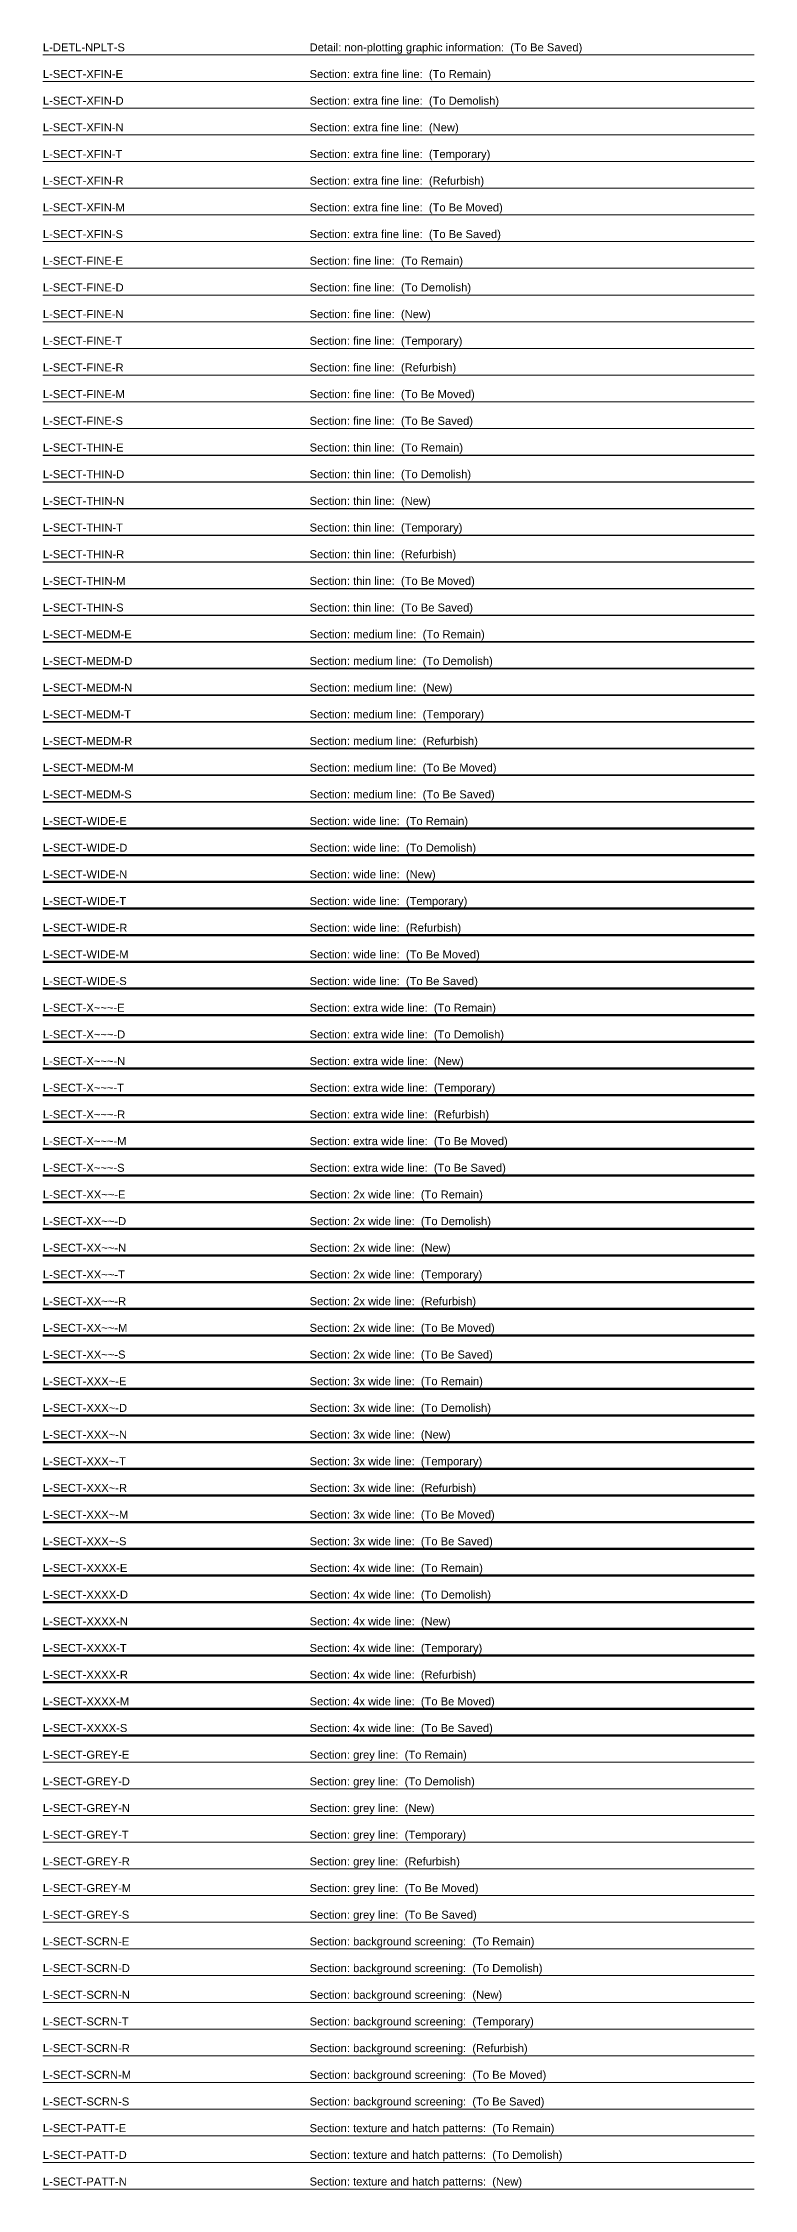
# Model space of a CAD drawing. Header units: millimetres. Extents: x 0 to 200, y -4838 to 3.
# Drawn here: x 0 to 200, y -3022 to -2419 of the extents above; entities that cross this region are included whole.
import ezdxf

# ---------------------------------------------------------------- set-up
doc = ezdxf.new("R2010")
doc.units = ezdxf.units.MM
doc.layers.add('L-DETL-NPLT-S', color=140, linetype='Continuous', lineweight=18, plot=False)
doc.layers.add('L-PLAN-NPLT-S', color=140, linetype='Continuous', lineweight=18, plot=False)
for name, color, linetype, lineweight in [('L-SECT-FINE-D', 11, 'Continuous', 18), ('L-SECT-FINE-E', 201, 'Continuous', 18), ('L-SECT-FINE-M', 51, 'Continuous', 18), ('L-SECT-FINE-N', 171, 'Continuous', 18), ('L-SECT-FINE-R', 131, 'Continuous', 18), ('L-SECT-FINE-S', 101, 'Continuous', 18), ('L-SECT-FINE-T', 31, 'Continuous', 18), ('L-SECT-GREY-D', 8, 'Continuous', 13), ('L-SECT-GREY-E', 8, 'Continuous', 13), ('L-SECT-GREY-M', 8, 'Continuous', 13), ('L-SECT-GREY-N', 8, 'Continuous', 13), ('L-SECT-GREY-R', 8, 'Continuous', 13), ('L-SECT-GREY-S', 8, 'Continuous', 13), ('L-SECT-GREY-T', 8, 'Continuous', 13), ('L-SECT-MEDM-D', 13, 'Continuous', 35), ('L-SECT-MEDM-E', 203, 'Continuous', 35), ('L-SECT-MEDM-M', 53, 'Continuous', 35), ('L-SECT-MEDM-N', 173, 'Continuous', 35), ('L-SECT-MEDM-R', 133, 'Continuous', 35), ('L-SECT-MEDM-S', 103, 'Continuous', 35), ('L-SECT-MEDM-T', 33, 'Continuous', 35), ('L-SECT-PATT-D', 19, 'Continuous', 13), ('L-SECT-PATT-E', 209, 'Continuous', 13), ('L-SECT-PATT-N', 179, 'Continuous', 13), ('L-SECT-SCRN-D', 9, 'Continuous', 13), ('L-SECT-SCRN-E', 9, 'Continuous', 13), ('L-SECT-SCRN-M', 9, 'Continuous', 13), ('L-SECT-SCRN-N', 9, 'Continuous', 13), ('L-SECT-SCRN-R', 9, 'Continuous', 13), ('L-SECT-SCRN-S', 9, 'Continuous', 13), ('L-SECT-SCRN-T', 9, 'Continuous', 13), ('L-SECT-THIN-D', 12, 'Continuous', 25), ('L-SECT-THIN-E', 202, 'Continuous', 25), ('L-SECT-THIN-M', 52, 'Continuous', 25), ('L-SECT-THIN-N', 172, 'Continuous', 25), ('L-SECT-THIN-R', 132, 'Continuous', 25), ('L-SECT-THIN-S', 102, 'Continuous', 25), ('L-SECT-THIN-T', 32, 'Continuous', 25), ('L-SECT-WIDE-D', 14, 'Continuous', 50), ('L-SECT-WIDE-E', 204, 'Continuous', 50), ('L-SECT-WIDE-M', 54, 'Continuous', 50), ('L-SECT-WIDE-N', 174, 'Continuous', 50), ('L-SECT-WIDE-R', 134, 'Continuous', 50), ('L-SECT-WIDE-S', 104, 'Continuous', 50), ('L-SECT-WIDE-T', 34, 'Continuous', 50), ('L-SECT-XFIN-D', 10, 'Continuous', 13), ('L-SECT-XFIN-E', 200, 'Continuous', 13), ('L-SECT-XFIN-M', 50, 'Continuous', 13), ('L-SECT-XFIN-N', 170, 'Continuous', 13), ('L-SECT-XFIN-R', 130, 'Continuous', 13), ('L-SECT-XFIN-S', 100, 'Continuous', 13), ('L-SECT-XFIN-T', 30, 'Continuous', 13), ('L-SECT-XXXX-D', 18, 'Continuous', 200), ('L-SECT-XXXX-E', 208, 'Continuous', 200), ('L-SECT-XXXX-M', 58, 'Continuous', 200), ('L-SECT-XXXX-N', 178, 'Continuous', 200), ('L-SECT-XXXX-R', 138, 'Continuous', 200), ('L-SECT-XXXX-S', 108, 'Continuous', 200), ('L-SECT-XXXX-T', 38, 'Continuous', 200), ('L-SECT-XXX~-D', 17, 'Continuous', 140), ('L-SECT-XXX~-E', 207, 'Continuous', 140), ('L-SECT-XXX~-M', 57, 'Continuous', 140), ('L-SECT-XXX~-N', 177, 'Continuous', 140), ('L-SECT-XXX~-R', 137, 'Continuous', 140), ('L-SECT-XXX~-S', 107, 'Continuous', 140), ('L-SECT-XXX~-T', 37, 'Continuous', 140), ('L-SECT-XX~~-D', 16, 'Continuous', 100), ('L-SECT-XX~~-E', 206, 'Continuous', 100), ('L-SECT-XX~~-M', 56, 'Continuous', 100), ('L-SECT-XX~~-N', 176, 'Continuous', 100), ('L-SECT-XX~~-R', 136, 'Continuous', 100), ('L-SECT-XX~~-S', 106, 'Continuous', 100), ('L-SECT-XX~~-T', 36, 'Continuous', 100), ('L-SECT-X~~~-D', 15, 'Continuous', 70), ('L-SECT-X~~~-E', 205, 'Continuous', 70), ('L-SECT-X~~~-M', 55, 'Continuous', 70), ('L-SECT-X~~~-N', 175, 'Continuous', 70), ('L-SECT-X~~~-R', 135, 'Continuous', 70), ('L-SECT-X~~~-S', 105, 'Continuous', 70), ('L-SECT-X~~~-T', 35, 'Continuous', 70)]:
    doc.layers.add(name, color=color, linetype=linetype, lineweight=lineweight)
doc.styles.get("Standard").update_dxf_attribs({"font": 'arial.ttf'})

# ---------------------------------------------------------------- blocks, each defined once
blk = doc.blocks.new('AecLayers_SingleLetter_Augmented_UpperPhasing_L_2D')
at = {"layer": 'L-DETL-NPLT-S'}
blk.add_line((0, -2422.5), (200, -2422.5), dxfattribs=at)
at = {"layer": 'L-SECT-FINE-D'}
blk.add_line((0, -2490), (200, -2490), dxfattribs=at)
at = {"layer": 'L-SECT-FINE-E'}
blk.add_line((0, -2482.5), (200, -2482.5), dxfattribs=at)
at = {"layer": 'L-SECT-FINE-M'}
blk.add_line((0, -2520), (200, -2520), dxfattribs=at)
at = {"layer": 'L-SECT-FINE-N'}
blk.add_line((0, -2497.5), (200, -2497.5), dxfattribs=at)
at = {"layer": 'L-SECT-FINE-R'}
blk.add_line((0, -2512.5), (200, -2512.5), dxfattribs=at)
at = {"layer": 'L-SECT-FINE-S'}
blk.add_line((0, -2527.5), (200, -2527.5), dxfattribs=at)
at = {"layer": 'L-SECT-FINE-T'}
blk.add_line((0, -2505), (200, -2505), dxfattribs=at)
at = {"layer": 'L-SECT-GREY-D'}
blk.add_line((0, -2910), (200, -2910), dxfattribs=at)
at = {"layer": 'L-SECT-GREY-E'}
blk.add_line((0, -2902.5), (200, -2902.5), dxfattribs=at)
at = {"layer": 'L-SECT-GREY-M'}
blk.add_line((0, -2940), (200, -2940), dxfattribs=at)
at = {"layer": 'L-SECT-GREY-N'}
blk.add_line((0, -2917.5), (200, -2917.5), dxfattribs=at)
at = {"layer": 'L-SECT-GREY-R'}
blk.add_line((0, -2932.5), (200, -2932.5), dxfattribs=at)
at = {"layer": 'L-SECT-GREY-S'}
blk.add_line((0, -2947.5), (200, -2947.5), dxfattribs=at)
at = {"layer": 'L-SECT-GREY-T'}
blk.add_line((0, -2925), (200, -2925), dxfattribs=at)
at = {"layer": 'L-SECT-MEDM-D'}
blk.add_line((0, -2595), (200, -2595), dxfattribs=at)
at = {"layer": 'L-SECT-MEDM-E'}
blk.add_line((0, -2587.5), (200, -2587.5), dxfattribs=at)
at = {"layer": 'L-SECT-MEDM-M'}
blk.add_line((0, -2625), (200, -2625), dxfattribs=at)
at = {"layer": 'L-SECT-MEDM-N'}
blk.add_line((0, -2602.5), (200, -2602.5), dxfattribs=at)
at = {"layer": 'L-SECT-MEDM-R'}
blk.add_line((0, -2617.5), (200, -2617.5), dxfattribs=at)
at = {"layer": 'L-SECT-MEDM-S'}
blk.add_line((0, -2632.5), (200, -2632.5), dxfattribs=at)
at = {"layer": 'L-SECT-MEDM-T'}
blk.add_line((0, -2610), (200, -2610), dxfattribs=at)
at = {"layer": 'L-SECT-PATT-D'}
blk.add_line((0, -3015), (200, -3015), dxfattribs=at)
at = {"layer": 'L-SECT-PATT-E'}
blk.add_line((0, -3007.5), (200, -3007.5), dxfattribs=at)
at = {"layer": 'L-SECT-PATT-N'}
blk.add_line((0, -3022.5), (200, -3022.5), dxfattribs=at)
at = {"layer": 'L-SECT-SCRN-D'}
blk.add_line((0, -2962.5), (200, -2962.5), dxfattribs=at)
at = {"layer": 'L-SECT-SCRN-E'}
blk.add_line((0, -2955), (200, -2955), dxfattribs=at)
at = {"layer": 'L-SECT-SCRN-M'}
blk.add_line((0, -2992.5), (200, -2992.5), dxfattribs=at)
at = {"layer": 'L-SECT-SCRN-N'}
blk.add_line((0, -2970), (200, -2970), dxfattribs=at)
at = {"layer": 'L-SECT-SCRN-R'}
blk.add_line((0, -2985), (200, -2985), dxfattribs=at)
at = {"layer": 'L-SECT-SCRN-S'}
blk.add_line((0, -3000), (200, -3000), dxfattribs=at)
at = {"layer": 'L-SECT-SCRN-T'}
blk.add_line((0, -2977.5), (200, -2977.5), dxfattribs=at)
at = {"layer": 'L-SECT-THIN-D'}
blk.add_line((0, -2542.5), (200, -2542.5), dxfattribs=at)
at = {"layer": 'L-SECT-THIN-E'}
blk.add_line((0, -2535), (200, -2535), dxfattribs=at)
at = {"layer": 'L-SECT-THIN-M'}
blk.add_line((0, -2572.5), (200, -2572.5), dxfattribs=at)
at = {"layer": 'L-SECT-THIN-N'}
blk.add_line((0, -2550), (200, -2550), dxfattribs=at)
at = {"layer": 'L-SECT-THIN-R'}
blk.add_line((0, -2565), (200, -2565), dxfattribs=at)
at = {"layer": 'L-SECT-THIN-S'}
blk.add_line((0, -2580), (200, -2580), dxfattribs=at)
at = {"layer": 'L-SECT-THIN-T'}
blk.add_line((0, -2557.5), (200, -2557.5), dxfattribs=at)
at = {"layer": 'L-SECT-WIDE-D'}
blk.add_line((0, -2647.5), (200, -2647.5), dxfattribs=at)
at = {"layer": 'L-SECT-WIDE-E'}
blk.add_line((0, -2640), (200, -2640), dxfattribs=at)
at = {"layer": 'L-SECT-WIDE-M'}
blk.add_line((0, -2677.5), (200, -2677.5), dxfattribs=at)
at = {"layer": 'L-SECT-WIDE-N'}
blk.add_line((0, -2655), (200, -2655), dxfattribs=at)
at = {"layer": 'L-SECT-WIDE-R'}
blk.add_line((0, -2670), (200, -2670), dxfattribs=at)
at = {"layer": 'L-SECT-WIDE-S'}
blk.add_line((0, -2685), (200, -2685), dxfattribs=at)
at = {"layer": 'L-SECT-WIDE-T'}
blk.add_line((0, -2662.5), (200, -2662.5), dxfattribs=at)
at = {"layer": 'L-SECT-XFIN-D'}
blk.add_line((0, -2437.5), (200, -2437.5), dxfattribs=at)
at = {"layer": 'L-SECT-XFIN-E'}
blk.add_line((0, -2430), (200, -2430), dxfattribs=at)
at = {"layer": 'L-SECT-XFIN-M'}
blk.add_line((0, -2467.5), (200, -2467.5), dxfattribs=at)
at = {"layer": 'L-SECT-XFIN-N'}
blk.add_line((0, -2445), (200, -2445), dxfattribs=at)
at = {"layer": 'L-SECT-XFIN-R'}
blk.add_line((0, -2460), (200, -2460), dxfattribs=at)
at = {"layer": 'L-SECT-XFIN-S'}
blk.add_line((0, -2475), (200, -2475), dxfattribs=at)
at = {"layer": 'L-SECT-XFIN-T'}
blk.add_line((0, -2452.5), (200, -2452.5), dxfattribs=at)
at = {"layer": 'L-SECT-XXXX-D'}
blk.add_line((0, -2857.5), (200, -2857.5), dxfattribs=at)
at = {"layer": 'L-SECT-XXXX-E'}
blk.add_line((0, -2850), (200, -2850), dxfattribs=at)
at = {"layer": 'L-SECT-XXXX-M'}
blk.add_line((0, -2887.5), (200, -2887.5), dxfattribs=at)
at = {"layer": 'L-SECT-XXXX-N'}
blk.add_line((0, -2865), (200, -2865), dxfattribs=at)
at = {"layer": 'L-SECT-XXXX-R'}
blk.add_line((0, -2880), (200, -2880), dxfattribs=at)
at = {"layer": 'L-SECT-XXXX-S'}
blk.add_line((0, -2895), (200, -2895), dxfattribs=at)
at = {"layer": 'L-SECT-XXXX-T'}
blk.add_line((0, -2872.5), (200, -2872.5), dxfattribs=at)
at = {"layer": 'L-SECT-XXX~-D'}
blk.add_line((0, -2805), (200, -2805), dxfattribs=at)
at = {"layer": 'L-SECT-XXX~-E'}
blk.add_line((0, -2797.5), (200, -2797.5), dxfattribs=at)
at = {"layer": 'L-SECT-XXX~-M'}
blk.add_line((0, -2835), (200, -2835), dxfattribs=at)
at = {"layer": 'L-SECT-XXX~-N'}
blk.add_line((0, -2812.5), (200, -2812.5), dxfattribs=at)
at = {"layer": 'L-SECT-XXX~-R'}
blk.add_line((0, -2827.5), (200, -2827.5), dxfattribs=at)
at = {"layer": 'L-SECT-XXX~-S'}
blk.add_line((0, -2842.5), (200, -2842.5), dxfattribs=at)
at = {"layer": 'L-SECT-XXX~-T'}
blk.add_line((0, -2820), (200, -2820), dxfattribs=at)
at = {"layer": 'L-SECT-XX~~-D'}
blk.add_line((0, -2752.5), (200, -2752.5), dxfattribs=at)
at = {"layer": 'L-SECT-XX~~-E'}
blk.add_line((0, -2745), (200, -2745), dxfattribs=at)
at = {"layer": 'L-SECT-XX~~-M'}
blk.add_line((0, -2782.5), (200, -2782.5), dxfattribs=at)
at = {"layer": 'L-SECT-XX~~-N'}
blk.add_line((0, -2760), (200, -2760), dxfattribs=at)
at = {"layer": 'L-SECT-XX~~-R'}
blk.add_line((0, -2775), (200, -2775), dxfattribs=at)
at = {"layer": 'L-SECT-XX~~-S'}
blk.add_line((0, -2790), (200, -2790), dxfattribs=at)
at = {"layer": 'L-SECT-XX~~-T'}
blk.add_line((0, -2767.5), (200, -2767.5), dxfattribs=at)
at = {"layer": 'L-SECT-X~~~-D'}
blk.add_line((0, -2700), (200, -2700), dxfattribs=at)
at = {"layer": 'L-SECT-X~~~-E'}
blk.add_line((0, -2692.5), (200, -2692.5), dxfattribs=at)
at = {"layer": 'L-SECT-X~~~-M'}
blk.add_line((0, -2730), (200, -2730), dxfattribs=at)
at = {"layer": 'L-SECT-X~~~-N'}
blk.add_line((0, -2707.5), (200, -2707.5), dxfattribs=at)
at = {"layer": 'L-SECT-X~~~-R'}
blk.add_line((0, -2722.5), (200, -2722.5), dxfattribs=at)
at = {"layer": 'L-SECT-X~~~-S'}
blk.add_line((0, -2737.5), (200, -2737.5), dxfattribs=at)
at = {"layer": 'L-SECT-X~~~-T'}
blk.add_line((0, -2715), (200, -2715), dxfattribs=at)
at = {"layer": 'L-DETL-NPLT-S'}
for s, p in [('L-DETL-NPLT-S', (0, -2421.5)), ('Detail: non-plotting graphic information:  (To Be Saved)', (75, -2421.5))]:
    blk.add_text(s, height=2.25, dxfattribs=at).set_placement(p)
at = {"layer": 'L-SECT-FINE-D'}
for s, p in [('L-SECT-FINE-D', (0, -2489)), ('Section: fine line:  (To Demolish)', (75, -2489))]:
    blk.add_text(s, height=2.25, dxfattribs=at).set_placement(p)
at = {"layer": 'L-SECT-FINE-E'}
for s, p in [('L-SECT-FINE-E', (0, -2481.5)), ('Section: fine line:  (To Remain)', (75, -2481.5))]:
    blk.add_text(s, height=2.25, dxfattribs=at).set_placement(p)
at = {"layer": 'L-SECT-FINE-M'}
for s, p in [('L-SECT-FINE-M', (0, -2519)), ('Section: fine line:  (To Be Moved)', (75, -2519))]:
    blk.add_text(s, height=2.25, dxfattribs=at).set_placement(p)
at = {"layer": 'L-SECT-FINE-N'}
for s, p in [('L-SECT-FINE-N', (0, -2496.5)), ('Section: fine line:  (New)', (75, -2496.5))]:
    blk.add_text(s, height=2.25, dxfattribs=at).set_placement(p)
at = {"layer": 'L-SECT-FINE-R'}
for s, p in [('L-SECT-FINE-R', (0, -2511.5)), ('Section: fine line:  (Refurbish)', (75, -2511.5))]:
    blk.add_text(s, height=2.25, dxfattribs=at).set_placement(p)
at = {"layer": 'L-SECT-FINE-S'}
for s, p in [('L-SECT-FINE-S', (0, -2526.5)), ('Section: fine line:  (To Be Saved)', (75, -2526.5))]:
    blk.add_text(s, height=2.25, dxfattribs=at).set_placement(p)
at = {"layer": 'L-SECT-FINE-T'}
for s, p in [('L-SECT-FINE-T', (0, -2504)), ('Section: fine line:  (Temporary)', (75, -2504))]:
    blk.add_text(s, height=2.25, dxfattribs=at).set_placement(p)
at = {"layer": 'L-SECT-GREY-D'}
for s, p in [('L-SECT-GREY-D', (0, -2909)), ('Section: grey line:  (To Demolish)', (75, -2909))]:
    blk.add_text(s, height=2.25, dxfattribs=at).set_placement(p)
at = {"layer": 'L-SECT-GREY-E'}
for s, p in [('L-SECT-GREY-E', (0, -2901.5)), ('Section: grey line:  (To Remain)', (75, -2901.5))]:
    blk.add_text(s, height=2.25, dxfattribs=at).set_placement(p)
at = {"layer": 'L-SECT-GREY-M'}
for s, p in [('L-SECT-GREY-M', (0, -2939)), ('Section: grey line:  (To Be Moved)', (75, -2939))]:
    blk.add_text(s, height=2.25, dxfattribs=at).set_placement(p)
at = {"layer": 'L-SECT-GREY-N'}
for s, p in [('L-SECT-GREY-N', (0, -2916.5)), ('Section: grey line:  (New)', (75, -2916.5))]:
    blk.add_text(s, height=2.25, dxfattribs=at).set_placement(p)
at = {"layer": 'L-SECT-GREY-R'}
for s, p in [('L-SECT-GREY-R', (0, -2931.5)), ('Section: grey line:  (Refurbish)', (75, -2931.5))]:
    blk.add_text(s, height=2.25, dxfattribs=at).set_placement(p)
at = {"layer": 'L-SECT-GREY-S'}
for s, p in [('L-SECT-GREY-S', (0, -2946.5)), ('Section: grey line:  (To Be Saved)', (75, -2946.5))]:
    blk.add_text(s, height=2.25, dxfattribs=at).set_placement(p)
at = {"layer": 'L-SECT-GREY-T'}
for s, p in [('L-SECT-GREY-T', (0, -2924)), ('Section: grey line:  (Temporary)', (75, -2924))]:
    blk.add_text(s, height=2.25, dxfattribs=at).set_placement(p)
at = {"layer": 'L-SECT-MEDM-D'}
for s, p in [('L-SECT-MEDM-D', (0, -2594)), ('Section: medium line:  (To Demolish)', (75, -2594))]:
    blk.add_text(s, height=2.25, dxfattribs=at).set_placement(p)
at = {"layer": 'L-SECT-MEDM-E'}
for s, p in [('L-SECT-MEDM-E', (0, -2586.5)), ('Section: medium line:  (To Remain)', (75, -2586.5))]:
    blk.add_text(s, height=2.25, dxfattribs=at).set_placement(p)
at = {"layer": 'L-SECT-MEDM-M'}
for s, p in [('L-SECT-MEDM-M', (0, -2624)), ('Section: medium line:  (To Be Moved)', (75, -2624))]:
    blk.add_text(s, height=2.25, dxfattribs=at).set_placement(p)
at = {"layer": 'L-SECT-MEDM-N'}
for s, p in [('L-SECT-MEDM-N', (0, -2601.5)), ('Section: medium line:  (New)', (75, -2601.5))]:
    blk.add_text(s, height=2.25, dxfattribs=at).set_placement(p)
at = {"layer": 'L-SECT-MEDM-R'}
for s, p in [('L-SECT-MEDM-R', (0, -2616.5)), ('Section: medium line:  (Refurbish)', (75, -2616.5))]:
    blk.add_text(s, height=2.25, dxfattribs=at).set_placement(p)
at = {"layer": 'L-SECT-MEDM-S'}
for s, p in [('L-SECT-MEDM-S', (0, -2631.5)), ('Section: medium line:  (To Be Saved)', (75, -2631.5))]:
    blk.add_text(s, height=2.25, dxfattribs=at).set_placement(p)
at = {"layer": 'L-SECT-MEDM-T'}
for s, p in [('L-SECT-MEDM-T', (0, -2609)), ('Section: medium line:  (Temporary)', (75, -2609))]:
    blk.add_text(s, height=2.25, dxfattribs=at).set_placement(p)
at = {"layer": 'L-SECT-PATT-D'}
for s, p in [('L-SECT-PATT-D', (0, -3014)), ('Section: texture and hatch patterns:  (To Demolish)', (75, -3014))]:
    blk.add_text(s, height=2.25, dxfattribs=at).set_placement(p)
at = {"layer": 'L-SECT-PATT-E'}
for s, p in [('L-SECT-PATT-E', (0, -3006.5)), ('Section: texture and hatch patterns:  (To Remain)', (75, -3006.5))]:
    blk.add_text(s, height=2.25, dxfattribs=at).set_placement(p)
at = {"layer": 'L-SECT-PATT-N'}
for s, p in [('L-SECT-PATT-N', (0, -3021.5)), ('Section: texture and hatch patterns:  (New)', (75, -3021.5))]:
    blk.add_text(s, height=2.25, dxfattribs=at).set_placement(p)
at = {"layer": 'L-SECT-SCRN-D'}
for s, p in [('L-SECT-SCRN-D', (0, -2961.5)), ('Section: background screening:  (To Demolish)', (75, -2961.5))]:
    blk.add_text(s, height=2.25, dxfattribs=at).set_placement(p)
at = {"layer": 'L-SECT-SCRN-E'}
for s, p in [('L-SECT-SCRN-E', (0, -2954)), ('Section: background screening:  (To Remain)', (75, -2954))]:
    blk.add_text(s, height=2.25, dxfattribs=at).set_placement(p)
at = {"layer": 'L-SECT-SCRN-M'}
for s, p in [('L-SECT-SCRN-M', (0, -2991.5)), ('Section: background screening:  (To Be Moved)', (75, -2991.5))]:
    blk.add_text(s, height=2.25, dxfattribs=at).set_placement(p)
at = {"layer": 'L-SECT-SCRN-N'}
for s, p in [('L-SECT-SCRN-N', (0, -2969)), ('Section: background screening:  (New)', (75, -2969))]:
    blk.add_text(s, height=2.25, dxfattribs=at).set_placement(p)
at = {"layer": 'L-SECT-SCRN-R'}
for s, p in [('L-SECT-SCRN-R', (0, -2984)), ('Section: background screening:  (Refurbish)', (75, -2984))]:
    blk.add_text(s, height=2.25, dxfattribs=at).set_placement(p)
at = {"layer": 'L-SECT-SCRN-S'}
for s, p in [('L-SECT-SCRN-S', (0, -2999)), ('Section: background screening:  (To Be Saved)', (75, -2999))]:
    blk.add_text(s, height=2.25, dxfattribs=at).set_placement(p)
at = {"layer": 'L-SECT-SCRN-T'}
for s, p in [('L-SECT-SCRN-T', (0, -2976.5)), ('Section: background screening:  (Temporary)', (75, -2976.5))]:
    blk.add_text(s, height=2.25, dxfattribs=at).set_placement(p)
at = {"layer": 'L-SECT-THIN-D'}
for s, p in [('L-SECT-THIN-D', (0, -2541.5)), ('Section: thin line:  (To Demolish)', (75, -2541.5))]:
    blk.add_text(s, height=2.25, dxfattribs=at).set_placement(p)
at = {"layer": 'L-SECT-THIN-E'}
for s, p in [('L-SECT-THIN-E', (0, -2534)), ('Section: thin line:  (To Remain)', (75, -2534))]:
    blk.add_text(s, height=2.25, dxfattribs=at).set_placement(p)
at = {"layer": 'L-SECT-THIN-M'}
for s, p in [('L-SECT-THIN-M', (0, -2571.5)), ('Section: thin line:  (To Be Moved)', (75, -2571.5))]:
    blk.add_text(s, height=2.25, dxfattribs=at).set_placement(p)
at = {"layer": 'L-SECT-THIN-N'}
for s, p in [('L-SECT-THIN-N', (0, -2549)), ('Section: thin line:  (New)', (75, -2549))]:
    blk.add_text(s, height=2.25, dxfattribs=at).set_placement(p)
at = {"layer": 'L-SECT-THIN-R'}
for s, p in [('L-SECT-THIN-R', (0, -2564)), ('Section: thin line:  (Refurbish)', (75, -2564))]:
    blk.add_text(s, height=2.25, dxfattribs=at).set_placement(p)
at = {"layer": 'L-SECT-THIN-S'}
for s, p in [('L-SECT-THIN-S', (0, -2579)), ('Section: thin line:  (To Be Saved)', (75, -2579))]:
    blk.add_text(s, height=2.25, dxfattribs=at).set_placement(p)
at = {"layer": 'L-SECT-THIN-T'}
for s, p in [('L-SECT-THIN-T', (0, -2556.5)), ('Section: thin line:  (Temporary)', (75, -2556.5))]:
    blk.add_text(s, height=2.25, dxfattribs=at).set_placement(p)
at = {"layer": 'L-SECT-WIDE-D'}
for s, p in [('L-SECT-WIDE-D', (0, -2646.5)), ('Section: wide line:  (To Demolish)', (75, -2646.5))]:
    blk.add_text(s, height=2.25, dxfattribs=at).set_placement(p)
at = {"layer": 'L-SECT-WIDE-E'}
for s, p in [('L-SECT-WIDE-E', (0, -2639)), ('Section: wide line:  (To Remain)', (75, -2639))]:
    blk.add_text(s, height=2.25, dxfattribs=at).set_placement(p)
at = {"layer": 'L-SECT-WIDE-M'}
for s, p in [('L-SECT-WIDE-M', (0, -2676.5)), ('Section: wide line:  (To Be Moved)', (75, -2676.5))]:
    blk.add_text(s, height=2.25, dxfattribs=at).set_placement(p)
at = {"layer": 'L-SECT-WIDE-N'}
for s, p in [('L-SECT-WIDE-N', (0, -2654)), ('Section: wide line:  (New)', (75, -2654))]:
    blk.add_text(s, height=2.25, dxfattribs=at).set_placement(p)
at = {"layer": 'L-SECT-WIDE-R'}
for s, p in [('L-SECT-WIDE-R', (0, -2669)), ('Section: wide line:  (Refurbish)', (75, -2669))]:
    blk.add_text(s, height=2.25, dxfattribs=at).set_placement(p)
at = {"layer": 'L-SECT-WIDE-S'}
for s, p in [('L-SECT-WIDE-S', (0, -2684)), ('Section: wide line:  (To Be Saved)', (75, -2684))]:
    blk.add_text(s, height=2.25, dxfattribs=at).set_placement(p)
at = {"layer": 'L-SECT-WIDE-T'}
for s, p in [('L-SECT-WIDE-T', (0, -2661.5)), ('Section: wide line:  (Temporary)', (75, -2661.5))]:
    blk.add_text(s, height=2.25, dxfattribs=at).set_placement(p)
at = {"layer": 'L-SECT-XFIN-D'}
for s, p in [('L-SECT-XFIN-D', (0, -2436.5)), ('Section: extra fine line:  (To Demolish)', (75, -2436.5))]:
    blk.add_text(s, height=2.25, dxfattribs=at).set_placement(p)
at = {"layer": 'L-SECT-XFIN-E'}
for s, p in [('L-SECT-XFIN-E', (0, -2429)), ('Section: extra fine line:  (To Remain)', (75, -2429))]:
    blk.add_text(s, height=2.25, dxfattribs=at).set_placement(p)
at = {"layer": 'L-SECT-XFIN-M'}
for s, p in [('L-SECT-XFIN-M', (0, -2466.5)), ('Section: extra fine line:  (To Be Moved)', (75, -2466.5))]:
    blk.add_text(s, height=2.25, dxfattribs=at).set_placement(p)
at = {"layer": 'L-SECT-XFIN-N'}
for s, p in [('L-SECT-XFIN-N', (0, -2444)), ('Section: extra fine line:  (New)', (75, -2444))]:
    blk.add_text(s, height=2.25, dxfattribs=at).set_placement(p)
at = {"layer": 'L-SECT-XFIN-R'}
for s, p in [('L-SECT-XFIN-R', (0, -2459)), ('Section: extra fine line:  (Refurbish)', (75, -2459))]:
    blk.add_text(s, height=2.25, dxfattribs=at).set_placement(p)
at = {"layer": 'L-SECT-XFIN-S'}
for s, p in [('L-SECT-XFIN-S', (0, -2474)), ('Section: extra fine line:  (To Be Saved)', (75, -2474))]:
    blk.add_text(s, height=2.25, dxfattribs=at).set_placement(p)
at = {"layer": 'L-SECT-XFIN-T'}
for s, p in [('L-SECT-XFIN-T', (0, -2451.5)), ('Section: extra fine line:  (Temporary)', (75, -2451.5))]:
    blk.add_text(s, height=2.25, dxfattribs=at).set_placement(p)
at = {"layer": 'L-SECT-XXXX-D'}
for s, p in [('L-SECT-XXXX-D', (0, -2856.5)), ('Section: 4x wide line:  (To Demolish)', (75, -2856.5))]:
    blk.add_text(s, height=2.25, dxfattribs=at).set_placement(p)
at = {"layer": 'L-SECT-XXXX-E'}
for s, p in [('L-SECT-XXXX-E', (0, -2849)), ('Section: 4x wide line:  (To Remain)', (75, -2849))]:
    blk.add_text(s, height=2.25, dxfattribs=at).set_placement(p)
at = {"layer": 'L-SECT-XXXX-M'}
for s, p in [('L-SECT-XXXX-M', (0, -2886.5)), ('Section: 4x wide line:  (To Be Moved)', (75, -2886.5))]:
    blk.add_text(s, height=2.25, dxfattribs=at).set_placement(p)
at = {"layer": 'L-SECT-XXXX-N'}
for s, p in [('L-SECT-XXXX-N', (0, -2864)), ('Section: 4x wide line:  (New)', (75, -2864))]:
    blk.add_text(s, height=2.25, dxfattribs=at).set_placement(p)
at = {"layer": 'L-SECT-XXXX-R'}
for s, p in [('L-SECT-XXXX-R', (0, -2879)), ('Section: 4x wide line:  (Refurbish)', (75, -2879))]:
    blk.add_text(s, height=2.25, dxfattribs=at).set_placement(p)
at = {"layer": 'L-SECT-XXXX-S'}
for s, p in [('L-SECT-XXXX-S', (0, -2894)), ('Section: 4x wide line:  (To Be Saved)', (75, -2894))]:
    blk.add_text(s, height=2.25, dxfattribs=at).set_placement(p)
at = {"layer": 'L-SECT-XXXX-T'}
for s, p in [('L-SECT-XXXX-T', (0, -2871.5)), ('Section: 4x wide line:  (Temporary)', (75, -2871.5))]:
    blk.add_text(s, height=2.25, dxfattribs=at).set_placement(p)
at = {"layer": 'L-SECT-XXX~-D'}
for s, p in [('L-SECT-XXX~-D', (0, -2804)), ('Section: 3x wide line:  (To Demolish)', (75, -2804))]:
    blk.add_text(s, height=2.25, dxfattribs=at).set_placement(p)
at = {"layer": 'L-SECT-XXX~-E'}
for s, p in [('L-SECT-XXX~-E', (0, -2796.5)), ('Section: 3x wide line:  (To Remain)', (75, -2796.5))]:
    blk.add_text(s, height=2.25, dxfattribs=at).set_placement(p)
at = {"layer": 'L-SECT-XXX~-M'}
for s, p in [('L-SECT-XXX~-M', (0, -2834)), ('Section: 3x wide line:  (To Be Moved)', (75, -2834))]:
    blk.add_text(s, height=2.25, dxfattribs=at).set_placement(p)
at = {"layer": 'L-SECT-XXX~-N'}
for s, p in [('L-SECT-XXX~-N', (0, -2811.5)), ('Section: 3x wide line:  (New)', (75, -2811.5))]:
    blk.add_text(s, height=2.25, dxfattribs=at).set_placement(p)
at = {"layer": 'L-SECT-XXX~-R'}
for s, p in [('L-SECT-XXX~-R', (0, -2826.5)), ('Section: 3x wide line:  (Refurbish)', (75, -2826.5))]:
    blk.add_text(s, height=2.25, dxfattribs=at).set_placement(p)
at = {"layer": 'L-SECT-XXX~-S'}
for s, p in [('L-SECT-XXX~-S', (0, -2841.5)), ('Section: 3x wide line:  (To Be Saved)', (75, -2841.5))]:
    blk.add_text(s, height=2.25, dxfattribs=at).set_placement(p)
at = {"layer": 'L-SECT-XXX~-T'}
for s, p in [('L-SECT-XXX~-T', (0, -2819)), ('Section: 3x wide line:  (Temporary)', (75, -2819))]:
    blk.add_text(s, height=2.25, dxfattribs=at).set_placement(p)
at = {"layer": 'L-SECT-XX~~-D'}
for s, p in [('L-SECT-XX~~-D', (0, -2751.5)), ('Section: 2x wide line:  (To Demolish)', (75, -2751.5))]:
    blk.add_text(s, height=2.25, dxfattribs=at).set_placement(p)
at = {"layer": 'L-SECT-XX~~-E'}
for s, p in [('L-SECT-XX~~-E', (0, -2744)), ('Section: 2x wide line:  (To Remain)', (75, -2744))]:
    blk.add_text(s, height=2.25, dxfattribs=at).set_placement(p)
at = {"layer": 'L-SECT-XX~~-M'}
for s, p in [('L-SECT-XX~~-M', (0, -2781.5)), ('Section: 2x wide line:  (To Be Moved)', (75, -2781.5))]:
    blk.add_text(s, height=2.25, dxfattribs=at).set_placement(p)
at = {"layer": 'L-SECT-XX~~-N'}
for s, p in [('L-SECT-XX~~-N', (0, -2759)), ('Section: 2x wide line:  (New)', (75, -2759))]:
    blk.add_text(s, height=2.25, dxfattribs=at).set_placement(p)
at = {"layer": 'L-SECT-XX~~-R'}
for s, p in [('L-SECT-XX~~-R', (0, -2774)), ('Section: 2x wide line:  (Refurbish)', (75, -2774))]:
    blk.add_text(s, height=2.25, dxfattribs=at).set_placement(p)
at = {"layer": 'L-SECT-XX~~-S'}
for s, p in [('L-SECT-XX~~-S', (0, -2789)), ('Section: 2x wide line:  (To Be Saved)', (75, -2789))]:
    blk.add_text(s, height=2.25, dxfattribs=at).set_placement(p)
at = {"layer": 'L-SECT-XX~~-T'}
for s, p in [('L-SECT-XX~~-T', (0, -2766.5)), ('Section: 2x wide line:  (Temporary)', (75, -2766.5))]:
    blk.add_text(s, height=2.25, dxfattribs=at).set_placement(p)
at = {"layer": 'L-SECT-X~~~-D'}
for s, p in [('L-SECT-X~~~-D', (0, -2699)), ('Section: extra wide line:  (To Demolish)', (75, -2699))]:
    blk.add_text(s, height=2.25, dxfattribs=at).set_placement(p)
at = {"layer": 'L-SECT-X~~~-E'}
for s, p in [('L-SECT-X~~~-E', (0, -2691.5)), ('Section: extra wide line:  (To Remain)', (75, -2691.5))]:
    blk.add_text(s, height=2.25, dxfattribs=at).set_placement(p)
at = {"layer": 'L-SECT-X~~~-M'}
for s, p in [('L-SECT-X~~~-M', (0, -2729)), ('Section: extra wide line:  (To Be Moved)', (75, -2729))]:
    blk.add_text(s, height=2.25, dxfattribs=at).set_placement(p)
at = {"layer": 'L-SECT-X~~~-N'}
for s, p in [('L-SECT-X~~~-N', (0, -2706.5)), ('Section: extra wide line:  (New)', (75, -2706.5))]:
    blk.add_text(s, height=2.25, dxfattribs=at).set_placement(p)
at = {"layer": 'L-SECT-X~~~-R'}
for s, p in [('L-SECT-X~~~-R', (0, -2721.5)), ('Section: extra wide line:  (Refurbish)', (75, -2721.5))]:
    blk.add_text(s, height=2.25, dxfattribs=at).set_placement(p)
at = {"layer": 'L-SECT-X~~~-S'}
for s, p in [('L-SECT-X~~~-S', (0, -2736.5)), ('Section: extra wide line:  (To Be Saved)', (75, -2736.5))]:
    blk.add_text(s, height=2.25, dxfattribs=at).set_placement(p)
at = {"layer": 'L-SECT-X~~~-T'}
for s, p in [('L-SECT-X~~~-T', (0, -2714)), ('Section: extra wide line:  (Temporary)', (75, -2714))]:
    blk.add_text(s, height=2.25, dxfattribs=at).set_placement(p)

msp = doc.modelspace()

# ---------------------------------------------------------------- block references
at = {"layer": 'L-PLAN-NPLT-S'}
msp.add_blockref('AecLayers_SingleLetter_Augmented_UpperPhasing_L_2D', (0, 0), dxfattribs=at)

doc.saveas('drawing.dxf')
